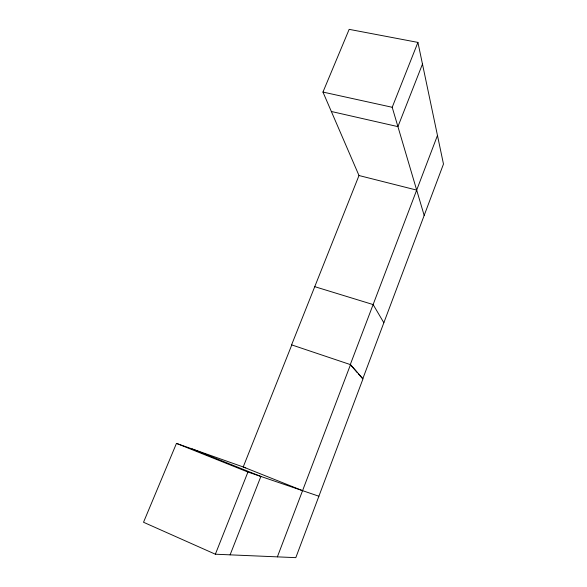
<?xml version="1.0" encoding="UTF-8"?>
<svg xmlns="http://www.w3.org/2000/svg" width="587" height="587" viewBox="0 0 587 587"><rect width="100%" height="100%" fill="white"/><g stroke="black" fill="none" stroke-linecap="round" stroke-linejoin="round"><path stroke-width="0.88" d="M437.469 135.458L350.292 364.571L357.432 372.716M277.38 556.865L350.505 364.644L291.592 344.855L358.995 175.528L322.96 92.071L349.162 29.35L417.922 42.403L443.478 164.059L362.781 378.813L358.62 374.066M422.471 64.086L397.92 126.631L331.347 111.486M230.104 554.847L260.877 476.453L192.206 448.96M424.174 215.444L392.204 107.282L417.922 42.403M245.733 467.846L176.46 443.398L143.522 522.261L215.363 554.216L247.927 472.036L318.888 496.22M291.79 344.921L243.216 466.966L302.569 490.659M215.363 554.216L295.811 557.65L362.979 378.879L350.505 364.644M322.96 92.071L392.204 107.282M358.995 175.528L416.682 190.1M314.757 286.669L373.127 304.572L383.847 322.747M176.46 443.398L247.927 472.036"/></g></svg>
